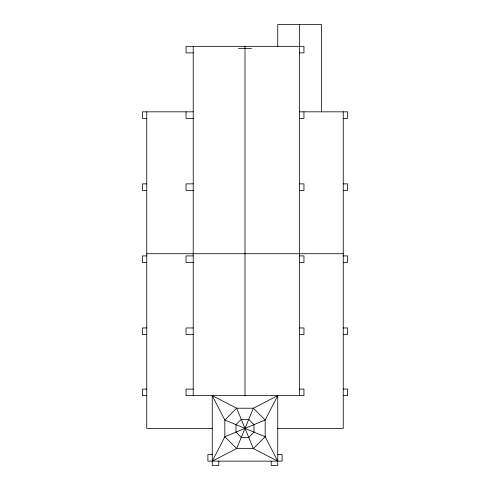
<?xml version="1.0" encoding="UTF-8"?>
<svg xmlns="http://www.w3.org/2000/svg" width="490" height="490" viewBox="0 0 490 490"><rect width="100%" height="100%" fill="white"/><g stroke="black" fill="none" stroke-linecap="round" stroke-linejoin="round"><path stroke-width="0.73" d="M277.75 395.638L265.17 420.034L265.17 436.743L277.75 461.133L253.355 448.558L236.646 448.558L212.25 461.133L224.83 436.743L224.83 420.034L212.25 395.638L236.646 408.219L253.355 408.219L277.75 395.638L277.75 465.5L271.197 465.5L271.197 461.133M238.452 48.516L251.548 48.516M193.213 52.883L186.053 52.883L186.053 46.33L303.947 46.33L303.947 52.883L299.58 52.883M193.213 111.824L142.394 111.824L142.394 118.378L146.755 118.378M299.58 111.824L347.606 111.824L347.606 118.378L343.245 118.378M193.213 118.378L186.053 118.378L186.053 111.824M299.58 118.378L303.947 118.378L303.947 111.824M146.755 183.873L142.394 183.873L142.394 190.42L146.755 190.42M193.213 183.873L186.053 183.873L186.053 190.42L193.213 190.42M299.58 183.873L303.947 183.873L303.947 190.42L299.58 190.42M343.245 183.873L347.606 183.873L347.606 190.42L343.245 190.42M146.755 253.734L343.245 253.734M146.755 255.915L142.394 255.915L142.394 262.462L146.755 262.462M193.213 255.915L186.053 255.915L186.053 262.462L193.213 262.462M299.58 255.915L303.947 255.915L303.947 262.462L299.58 262.462M343.245 255.915L347.606 255.915L347.606 262.462L343.245 262.462M146.755 327.963L142.394 327.963L142.394 334.511L146.755 334.511M193.213 327.963L186.053 327.963L186.053 334.511L193.213 334.511M299.58 327.963L303.947 327.963L303.947 334.511L299.58 334.511M343.245 327.963L347.606 327.963L347.606 334.511L343.245 334.511M146.755 389.091L142.394 389.091L142.394 395.638L146.755 395.638M193.213 389.091L186.053 389.091L186.053 395.638L303.947 395.638L303.947 389.091L299.58 389.091M343.245 389.091L347.606 389.091L347.606 395.638L343.245 395.638M212.25 428.389L146.755 428.389L146.755 111.824M277.75 428.389L343.245 428.389L343.245 111.824M212.25 454.585L207.889 454.585L207.889 461.133L282.111 461.133L282.111 454.585L277.75 454.585M321.409 111.824L321.409 24.5L277.75 24.5L277.75 46.33M299.58 24.5L299.58 395.638M245 46.33L245 395.638M218.803 461.133L218.803 465.5L212.25 465.5L212.25 395.638M193.213 46.33L193.213 395.638M253.355 408.219L236.646 448.558L224.83 436.743L265.17 420.034L253.355 408.219M236.646 408.219L224.83 420.034L265.17 436.743L253.355 448.558L236.646 408.219M241.264 419.36L235.978 424.646L235.978 432.125L241.264 437.411L248.736 437.411L254.022 432.125L254.022 424.646L248.736 419.36L241.264 419.36"/></g></svg>
